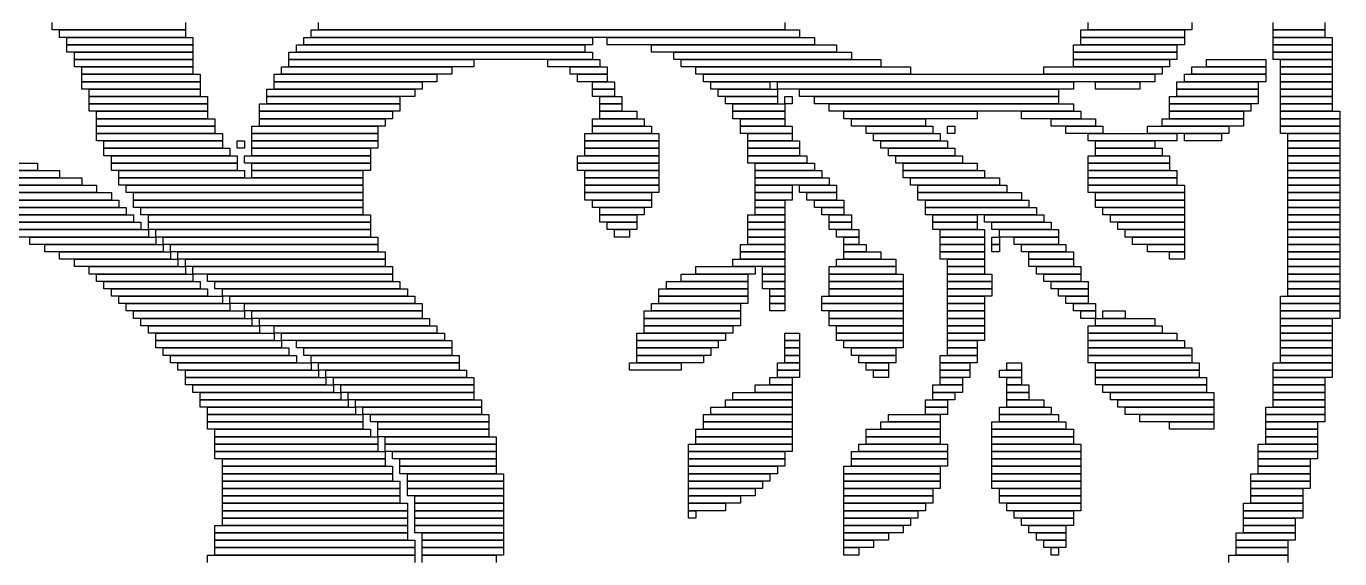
# Model space of a CAD drawing. Extents: x 367 to 656, y 364 to 660.
# Drawn here: x 478.5 to 656, y 465.5 to 537.5 of the extents above; entities that cross this region are included whole.
import ezdxf

# ---------------------------------------------------------------- set-up
doc = ezdxf.new("R2010")
doc.units = 0

msp = doc.modelspace()

# ---------------------------------------------------------------- linework, layer by layer
for p, q in [((482, 537), (482, 538)), ((500, 538), (500, 537)), ((518, 537), (518, 538)), ((581, 538), (581, 537)), ((622, 537), (622, 538)), ((636, 538), (636, 537)), ((647, 537), (647, 538)), ((654, 538), (654, 537)), ((500, 537), (482, 537)), ((483, 537), (500, 537)), ((483, 536), (483, 537)), ((500, 537), (500, 536)), ((517, 537), (583, 537)), ((517, 536), (517, 537)), ((581, 537), (518, 537)), ((583, 537), (583, 536)), ((621, 537), (635, 537)), ((621, 536), (621, 537)), ((636, 537), (622, 537)), ((635, 537), (635, 536)), ((654, 537), (647, 537)), ((647, 537), (654, 537)), ((647, 536), (647, 537)), ((654, 537), (654, 536)), ((500, 536), (483, 536)), ((484, 536), (501, 536)), ((484, 535), (484, 536)), ((501, 535), (484, 535)), ((484, 535), (501, 535)), ((484, 534), (484, 535)), ((501, 536), (501, 535)), ((501, 535), (501, 534)), ((515, 535), (554, 535)), ((515, 534), (515, 535)), ((516, 536), (555, 536)), ((516, 535), (516, 536)), ((555, 535), (516, 535)), ((583, 536), (517, 536)), ((554, 535), (554, 534)), ((555, 536), (555, 535)), ((557, 536), (585, 536)), ((557, 535), (557, 536)), ((585, 535), (557, 535)), ((563, 535), (588, 535)), ((563, 534), (563, 535)), ((585, 536), (585, 535)), ((588, 535), (588, 534)), ((620, 535), (634, 535)), ((620, 534), (620, 535)), ((635, 536), (621, 536)), ((621, 536), (635, 536)), ((621, 535), (621, 536)), ((635, 535), (621, 535)), ((634, 535), (634, 534)), ((635, 536), (635, 535)), ((654, 536), (647, 536)), ((647, 536), (655, 536)), ((647, 535), (647, 536)), ((655, 535), (647, 535)), ((647, 535), (655, 535)), ((647, 534), (647, 535)), ((655, 536), (655, 535)), ((655, 535), (655, 534)), ((501, 534), (484, 534)), ((485, 534), (501, 534)), ((485, 533), (485, 534)), ((501, 533), (485, 533)), ((485, 533), (501, 533)), ((485, 532), (485, 533)), ((501, 534), (501, 533)), ((501, 533), (501, 532)), ((514, 534), (555, 534)), ((514, 533), (514, 534)), ((555, 533), (514, 533)), ((514, 533), (539, 533)), ((514, 532), (514, 533)), ((554, 534), (515, 534)), ((539, 533), (539, 532)), ((549, 533), (556, 533)), ((549, 532), (549, 533)), ((555, 534), (555, 533)), ((556, 533), (556, 532)), ((588, 534), (563, 534)), ((566, 534), (590, 534)), ((566, 533), (566, 534)), ((590, 533), (566, 533)), ((567, 533), (594, 533)), ((567, 532), (567, 533)), ((590, 534), (590, 533)), ((594, 533), (594, 532)), ((634, 534), (620, 534)), ((620, 534), (634, 534)), ((620, 533), (620, 534)), ((634, 533), (620, 533)), ((620, 533), (633, 533)), ((620, 532), (620, 533)), ((633, 533), (633, 532)), ((634, 534), (634, 533)), ((638, 533), (646, 533)), ((638, 532), (638, 533)), ((646, 533), (646, 532)), ((655, 534), (647, 534)), ((647, 534), (655, 534)), ((647, 533), (647, 534)), ((655, 533), (647, 533)), ((648, 533), (655, 533)), ((648, 532), (648, 533)), ((655, 534), (655, 533)), ((655, 533), (655, 532)), ((501, 532), (485, 532)), ((486, 532), (501, 532)), ((486, 531), (486, 532)), ((501, 531), (486, 531)), ((486, 531), (502, 531)), ((486, 530), (486, 531)), ((501, 532), (501, 531)), ((502, 531), (502, 530)), ((512, 531), (534, 531)), ((512, 530), (512, 531)), ((513, 532), (536, 532)), ((513, 531), (513, 532)), ((536, 531), (513, 531)), ((539, 532), (514, 532)), ((534, 531), (534, 530)), ((536, 532), (536, 531)), ((556, 532), (549, 532)), ((552, 532), (557, 532)), ((552, 531), (552, 532)), ((557, 531), (552, 531)), ((553, 531), (557, 531)), ((553, 530), (553, 531)), ((557, 532), (557, 531)), ((557, 531), (557, 530)), ((594, 532), (567, 532)), ((569, 532), (598, 532)), ((569, 531), (569, 532)), ((598, 531), (569, 531)), ((570, 531), (631, 531)), ((570, 530), (570, 531)), ((598, 532), (598, 531)), ((616, 532), (632, 532)), ((616, 531), (616, 532)), ((632, 531), (616, 531)), ((633, 532), (620, 532)), ((631, 531), (631, 530)), ((632, 532), (632, 531)), ((635, 531), (646, 531)), ((635, 530), (635, 531)), ((636, 532), (646, 532)), ((636, 531), (636, 532)), ((646, 531), (636, 531)), ((646, 532), (638, 532)), ((646, 532), (646, 531)), ((646, 531), (646, 530)), ((655, 532), (648, 532)), ((648, 532), (655, 532)), ((648, 531), (648, 532)), ((655, 531), (648, 531)), ((648, 531), (655, 531)), ((648, 530), (648, 531)), ((655, 532), (655, 531)), ((655, 531), (655, 530)), ((502, 530), (486, 530)), ((486, 530), (502, 530)), ((486, 529), (486, 530)), ((502, 529), (486, 529)), ((487, 529), (502, 529)), ((487, 528), (487, 529)), ((502, 530), (502, 529)), ((502, 529), (502, 528)), ((511, 529), (531, 529)), ((511, 528), (511, 529)), ((534, 530), (512, 530)), ((512, 530), (532, 530)), ((512, 529), (512, 530)), ((532, 529), (512, 529)), ((531, 529), (531, 528)), ((532, 530), (532, 529)), ((557, 530), (553, 530)), ((555, 530), (558, 530)), ((555, 529), (555, 530)), ((558, 529), (555, 529)), ((555, 529), (558, 529)), ((555, 528), (555, 529)), ((558, 530), (558, 529)), ((558, 529), (558, 528)), ((631, 530), (570, 530)), ((571, 530), (579, 530)), ((571, 529), (571, 530)), ((579, 529), (571, 529)), ((572, 529), (580, 529)), ((572, 528), (572, 529)), ((579, 530), (579, 529)), ((580, 530), (620, 530)), ((580, 529), (580, 530)), ((620, 529), (580, 529)), ((580, 529), (580, 528)), ((583, 529), (618, 529)), ((583, 528), (583, 529)), ((618, 529), (618, 528)), ((620, 530), (620, 529)), ((623, 530), (629, 530)), ((623, 529), (623, 530)), ((629, 529), (623, 529)), ((629, 530), (629, 529)), ((634, 530), (645, 530)), ((634, 529), (634, 530)), ((645, 529), (634, 529)), ((634, 529), (645, 529)), ((634, 528), (634, 529)), ((646, 530), (635, 530)), ((645, 530), (645, 529)), ((645, 529), (645, 528)), ((655, 530), (648, 530)), ((648, 530), (655, 530)), ((648, 529), (648, 530)), ((655, 529), (648, 529)), ((648, 529), (655, 529)), ((648, 528), (648, 529)), ((655, 530), (655, 529)), ((655, 529), (655, 528)), ((502, 528), (487, 528)), ((487, 528), (503, 528)), ((487, 527), (487, 528)), ((503, 528), (503, 527)), ((531, 528), (511, 528)), ((511, 528), (529, 528)), ((511, 527), (511, 528)), ((529, 528), (529, 527)), ((558, 528), (555, 528)), ((556, 528), (559, 528)), ((556, 527), (556, 528)), ((559, 528), (559, 527)), ((580, 528), (572, 528)), ((573, 528), (580, 528)), ((573, 527), (573, 528)), ((580, 528), (580, 527)), ((581, 528), (582, 528)), ((581, 527), (581, 528)), ((582, 528), (582, 527)), ((618, 528), (583, 528)), ((585, 528), (618, 528)), ((585, 527), (585, 528)), ((618, 528), (618, 527)), ((633, 528), (645, 528)), ((633, 527), (633, 528)), ((645, 528), (634, 528)), ((645, 528), (645, 527)), ((655, 528), (648, 528)), ((648, 528), (655, 528)), ((648, 527), (648, 528)), ((655, 528), (655, 527)), ((503, 527), (487, 527)), ((487, 527), (503, 527)), ((487, 526), (487, 527)), ((503, 526), (487, 526)), ((488, 526), (503, 526)), ((488, 525), (488, 526)), ((503, 527), (503, 526)), ((503, 526), (503, 525)), ((510, 527), (529, 527)), ((510, 526), (510, 527)), ((529, 526), (510, 526)), ((510, 526), (528, 526)), ((510, 525), (510, 526)), ((529, 527), (511, 527)), ((528, 526), (528, 525)), ((529, 527), (529, 526)), ((559, 527), (556, 527)), ((556, 527), (559, 527)), ((556, 526), (556, 527)), ((559, 526), (556, 526)), ((556, 526), (561, 526)), ((556, 525), (556, 526)), ((559, 527), (559, 526)), ((561, 526), (561, 525)), ((580, 527), (573, 527)), ((574, 527), (581, 527)), ((574, 526), (574, 527)), ((581, 526), (574, 526)), ((574, 526), (581, 526)), ((574, 525), (574, 526)), ((582, 527), (581, 527)), ((581, 527), (581, 526)), ((581, 526), (581, 525)), ((618, 527), (585, 527)), ((587, 527), (620, 527)), ((587, 526), (587, 527)), ((620, 526), (587, 526)), ((589, 526), (607, 526)), ((589, 525), (589, 526)), ((607, 526), (607, 525)), ((613, 526), (621, 526)), ((613, 525), (613, 526)), ((620, 527), (620, 526)), ((621, 526), (621, 525)), ((645, 527), (633, 527)), ((633, 527), (644, 527)), ((633, 526), (633, 527)), ((644, 526), (633, 526)), ((633, 526), (643, 526)), ((633, 525), (633, 526)), ((643, 526), (643, 525)), ((644, 527), (644, 526)), ((655, 527), (648, 527)), ((648, 527), (655, 527)), ((648, 526), (648, 527)), ((655, 526), (648, 526)), ((648, 526), (656, 526)), ((648, 525), (648, 526)), ((655, 527), (655, 526)), ((656, 526), (656, 525)), ((503, 525), (488, 525)), ((488, 525), (504, 525)), ((488, 524), (488, 525)), ((504, 524), (488, 524)), ((488, 524), (504, 524)), ((488, 523), (488, 524)), ((504, 525), (504, 524)), ((504, 524), (504, 523)), ((509, 524), (526, 524)), ((509, 523), (509, 524)), ((528, 525), (510, 525)), ((510, 525), (527, 525)), ((510, 524), (510, 525)), ((527, 524), (510, 524)), ((526, 524), (526, 523)), ((527, 525), (527, 524)), ((555, 525), (562, 525)), ((555, 524), (555, 525)), ((562, 524), (555, 524)), ((555, 524), (563, 524)), ((555, 523), (555, 524)), ((561, 525), (556, 525)), ((562, 525), (562, 524)), ((563, 524), (563, 523)), ((581, 525), (574, 525)), ((575, 525), (581, 525)), ((575, 524), (575, 525)), ((581, 524), (575, 524)), ((575, 524), (582, 524)), ((575, 523), (575, 524)), ((581, 525), (581, 524)), ((582, 524), (582, 523)), ((607, 525), (589, 525)), ((590, 525), (600, 525)), ((590, 524), (590, 525)), ((600, 524), (590, 524)), ((592, 524), (601, 524)), ((592, 523), (592, 524)), ((600, 525), (600, 524)), ((601, 524), (601, 523)), ((603, 524), (604, 524)), ((603, 523), (603, 524)), ((604, 524), (604, 523)), ((621, 525), (613, 525)), ((617, 525), (623, 525)), ((617, 524), (617, 525)), ((623, 524), (617, 524)), ((619, 524), (624, 524)), ((619, 523), (619, 524)), ((623, 525), (623, 524)), ((624, 524), (624, 523)), ((630, 524), (641, 524)), ((630, 523), (630, 524)), ((632, 525), (643, 525)), ((632, 524), (632, 525)), ((643, 524), (632, 524)), ((643, 525), (633, 525)), ((641, 524), (641, 523)), ((643, 525), (643, 524)), ((656, 525), (648, 525)), ((648, 525), (656, 525)), ((648, 524), (648, 525)), ((656, 524), (648, 524)), ((648, 524), (656, 524)), ((648, 523), (648, 524)), ((656, 525), (656, 524)), ((656, 524), (656, 523)), ((504, 523), (488, 523)), ((488, 523), (505, 523)), ((488, 522), (488, 523)), ((505, 522), (488, 522)), ((489, 522), (505, 522)), ((489, 521), (489, 522)), ((505, 523), (505, 522)), ((505, 522), (505, 521)), ((507, 522), (508, 522)), ((507, 521), (507, 522)), ((508, 522), (508, 521)), ((526, 523), (509, 523)), ((509, 523), (526, 523)), ((509, 522), (509, 523)), ((526, 522), (509, 522)), ((509, 522), (526, 522)), ((509, 521), (509, 522)), ((526, 523), (526, 522)), ((526, 522), (526, 521)), ((554, 523), (564, 523)), ((554, 522), (554, 523)), ((564, 522), (554, 522)), ((554, 522), (564, 522)), ((554, 521), (554, 522)), ((563, 523), (555, 523)), ((564, 523), (564, 522)), ((564, 522), (564, 521)), ((582, 523), (575, 523)), ((576, 523), (582, 523)), ((576, 522), (576, 523)), ((582, 522), (576, 522)), ((576, 522), (583, 522)), ((576, 521), (576, 522)), ((582, 523), (582, 522)), ((583, 522), (583, 521)), ((601, 523), (592, 523)), ((593, 523), (602, 523)), ((593, 522), (593, 523)), ((602, 522), (593, 522)), ((594, 522), (603, 522)), ((594, 521), (594, 522)), ((602, 523), (602, 522)), ((604, 523), (603, 523)), ((603, 522), (603, 521)), ((624, 523), (619, 523)), ((622, 523), (634, 523)), ((622, 522), (622, 523)), ((634, 522), (622, 522)), ((623, 522), (631, 522)), ((623, 521), (623, 522)), ((641, 523), (630, 523)), ((631, 522), (631, 521)), ((634, 523), (634, 522)), ((635, 523), (640, 523)), ((635, 522), (635, 523)), ((640, 522), (635, 522)), ((640, 523), (640, 522)), ((656, 523), (648, 523)), ((649, 523), (656, 523)), ((649, 522), (649, 523)), ((656, 522), (649, 522)), ((649, 522), (656, 522)), ((649, 521), (649, 522)), ((656, 523), (656, 522)), ((656, 522), (656, 521)), ((505, 521), (489, 521)), ((489, 521), (506, 521)), ((489, 520), (489, 521)), ((506, 521), (506, 520)), ((508, 521), (507, 521)), ((526, 521), (509, 521)), ((509, 521), (525, 521)), ((509, 520), (509, 521)), ((525, 521), (525, 520)), ((564, 521), (554, 521)), ((554, 521), (564, 521)), ((554, 520), (554, 521)), ((564, 521), (564, 520)), ((583, 521), (576, 521)), ((576, 521), (583, 521)), ((576, 520), (576, 521)), ((583, 521), (583, 520)), ((603, 521), (594, 521)), ((595, 521), (604, 521)), ((595, 520), (595, 521)), ((604, 521), (604, 520)), ((631, 521), (623, 521)), ((623, 521), (632, 521)), ((623, 520), (623, 521)), ((632, 521), (632, 520)), ((656, 521), (649, 521)), ((649, 521), (656, 521)), ((649, 520), (649, 521)), ((656, 521), (656, 520)), ((433, 519), (480, 519)), ((480, 519), (480, 518)), ((506, 520), (489, 520)), ((490, 520), (507, 520)), ((490, 519), (490, 520)), ((507, 519), (490, 519)), ((490, 519), (507, 519)), ((490, 518), (490, 519)), ((507, 520), (507, 519)), ((507, 519), (507, 518)), ((508, 520), (525, 520)), ((508, 519), (508, 520)), ((525, 519), (508, 519)), ((525, 520), (509, 520)), ((509, 519), (525, 519)), ((509, 518), (509, 519)), ((525, 520), (525, 519)), ((525, 519), (525, 518)), ((553, 520), (564, 520)), ((553, 519), (553, 520)), ((564, 519), (553, 519)), ((553, 519), (564, 519)), ((553, 518), (553, 519)), ((564, 520), (554, 520)), ((564, 520), (564, 519)), ((564, 519), (564, 518)), ((583, 520), (576, 520)), ((576, 520), (584, 520)), ((576, 519), (576, 520)), ((584, 519), (576, 519)), ((577, 519), (585, 519)), ((577, 518), (577, 519)), ((584, 520), (584, 519)), ((585, 519), (585, 518)), ((604, 520), (595, 520)), ((596, 520), (605, 520)), ((596, 519), (596, 520)), ((605, 519), (596, 519)), ((597, 519), (607, 519)), ((597, 518), (597, 519)), ((605, 520), (605, 519)), ((607, 519), (607, 518)), ((622, 520), (633, 520)), ((622, 519), (622, 520)), ((633, 519), (622, 519)), ((622, 519), (633, 519)), ((622, 518), (622, 519)), ((632, 520), (623, 520)), ((633, 520), (633, 519)), ((633, 519), (633, 518)), ((656, 520), (649, 520)), ((649, 520), (656, 520)), ((649, 519), (649, 520)), ((656, 519), (649, 519)), ((649, 519), (656, 519)), ((649, 518), (649, 519)), ((656, 520), (656, 519)), ((656, 519), (656, 518)), ((480, 518), (433, 518)), ((435, 518), (483, 518)), ((483, 517), (435, 517)), ((438, 517), (486, 517)), ((483, 518), (483, 517)), ((486, 517), (486, 516)), ((507, 518), (490, 518)), ((491, 518), (508, 518)), ((491, 517), (491, 518)), ((508, 517), (491, 517)), ((491, 517), (524, 517)), ((491, 516), (491, 517)), ((508, 518), (508, 517)), ((525, 518), (509, 518)), ((509, 518), (524, 518)), ((509, 517), (509, 518)), ((524, 517), (509, 517)), ((524, 518), (524, 517)), ((524, 517), (524, 516)), ((564, 518), (553, 518)), ((554, 518), (564, 518)), ((554, 517), (554, 518)), ((564, 517), (554, 517)), ((554, 517), (564, 517)), ((554, 516), (554, 517)), ((564, 518), (564, 517)), ((564, 517), (564, 516)), ((585, 518), (577, 518)), ((577, 518), (586, 518)), ((577, 517), (577, 518)), ((586, 517), (577, 517)), ((577, 517), (587, 517)), ((577, 516), (577, 517)), ((586, 518), (586, 517)), ((587, 517), (587, 516)), ((607, 518), (597, 518)), ((597, 518), (608, 518)), ((597, 517), (597, 518)), ((608, 517), (597, 517)), ((598, 517), (610, 517)), ((598, 516), (598, 517)), ((608, 518), (608, 517)), ((610, 517), (610, 516)), ((633, 518), (622, 518)), ((622, 518), (634, 518)), ((622, 517), (622, 518)), ((634, 517), (622, 517)), ((622, 517), (634, 517)), ((622, 516), (622, 517)), ((634, 518), (634, 517)), ((634, 517), (634, 516)), ((656, 518), (649, 518)), ((649, 518), (656, 518)), ((649, 517), (649, 518)), ((656, 517), (649, 517)), ((649, 517), (656, 517)), ((649, 516), (649, 517)), ((656, 518), (656, 517)), ((656, 517), (656, 516)), ((486, 516), (438, 516)), ((440, 516), (488, 516)), ((488, 515), (440, 515)), ((443, 515), (490, 515)), ((488, 516), (488, 515)), ((490, 515), (490, 514)), ((524, 516), (491, 516)), ((492, 516), (524, 516)), ((492, 515), (492, 516)), ((524, 515), (492, 515)), ((493, 515), (524, 515)), ((493, 514), (493, 515)), ((524, 516), (524, 515)), ((524, 515), (524, 514)), ((564, 516), (554, 516)), ((554, 516), (564, 516)), ((554, 515), (554, 516)), ((564, 515), (554, 515)), ((554, 515), (563, 515)), ((554, 514), (554, 515)), ((563, 515), (563, 514)), ((564, 516), (564, 515)), ((587, 516), (577, 516)), ((577, 516), (582, 516)), ((577, 515), (577, 516)), ((582, 515), (577, 515)), ((577, 515), (582, 515)), ((577, 514), (577, 515)), ((582, 516), (582, 515)), ((582, 515), (582, 514)), ((583, 516), (588, 516)), ((583, 515), (583, 516)), ((588, 515), (583, 515)), ((584, 515), (588, 515)), ((584, 514), (584, 515)), ((588, 516), (588, 515)), ((588, 515), (588, 514)), ((610, 516), (598, 516)), ((599, 516), (611, 516)), ((599, 515), (599, 516)), ((611, 515), (599, 515)), ((599, 515), (613, 515)), ((599, 514), (599, 515)), ((611, 516), (611, 515)), ((613, 515), (613, 514)), ((634, 516), (622, 516)), ((622, 516), (635, 516)), ((622, 515), (622, 516)), ((635, 515), (622, 515)), ((623, 515), (635, 515)), ((623, 514), (623, 515)), ((635, 516), (635, 515)), ((635, 515), (635, 514)), ((656, 516), (649, 516)), ((649, 516), (656, 516)), ((649, 515), (649, 516)), ((656, 515), (649, 515)), ((649, 515), (656, 515)), ((649, 514), (649, 515)), ((656, 516), (656, 515)), ((656, 515), (656, 514)), ((439, 513), (492, 513)), ((441, 514), (491, 514)), ((491, 513), (441, 513)), ((490, 514), (443, 514)), ((491, 514), (491, 513)), ((492, 513), (492, 512)), ((524, 514), (493, 514)), ((493, 514), (524, 514)), ((493, 513), (493, 514)), ((524, 513), (493, 513)), ((494, 513), (524, 513)), ((494, 512), (494, 513)), ((524, 514), (524, 513)), ((524, 513), (524, 512)), ((563, 514), (554, 514)), ((555, 514), (563, 514)), ((555, 513), (555, 514)), ((563, 513), (555, 513)), ((556, 513), (562, 513)), ((556, 512), (556, 513)), ((562, 513), (562, 512)), ((563, 514), (563, 513)), ((582, 514), (577, 514)), ((577, 514), (581, 514)), ((577, 513), (577, 514)), ((581, 513), (577, 513)), ((577, 513), (581, 513)), ((577, 512), (577, 513)), ((581, 514), (581, 513)), ((581, 513), (581, 512)), ((588, 514), (584, 514)), ((585, 514), (589, 514)), ((585, 513), (585, 514)), ((589, 513), (585, 513)), ((586, 513), (589, 513)), ((586, 512), (586, 513)), ((589, 514), (589, 513)), ((589, 513), (589, 512)), ((613, 514), (599, 514)), ((600, 514), (614, 514)), ((600, 513), (600, 514)), ((614, 513), (600, 513)), ((600, 513), (615, 513)), ((600, 512), (600, 513)), ((614, 514), (614, 513)), ((615, 513), (615, 512)), ((635, 514), (623, 514)), ((623, 514), (635, 514)), ((623, 513), (623, 514)), ((635, 513), (623, 513)), ((624, 513), (635, 513)), ((624, 512), (624, 513)), ((635, 514), (635, 513)), ((635, 513), (635, 512)), ((656, 514), (649, 514)), ((649, 514), (656, 514)), ((649, 513), (649, 514)), ((656, 513), (649, 513)), ((649, 513), (656, 513)), ((649, 512), (649, 513)), ((656, 514), (656, 513)), ((656, 513), (656, 512)), ((437, 512), (493, 512)), ((492, 512), (439, 512)), ((493, 512), (493, 511)), ((524, 512), (494, 512)), ((495, 512), (525, 512)), ((495, 511), (495, 512)), ((525, 512), (525, 511)), ((562, 512), (556, 512)), ((556, 512), (561, 512)), ((556, 511), (556, 512)), ((561, 512), (561, 511)), ((576, 512), (581, 512)), ((576, 511), (576, 512)), ((581, 512), (577, 512)), ((581, 512), (581, 511)), ((589, 512), (586, 512)), ((587, 512), (590, 512)), ((587, 511), (587, 512)), ((590, 512), (590, 511)), ((615, 512), (600, 512)), ((601, 512), (607, 512)), ((601, 511), (601, 512)), ((607, 512), (607, 511)), ((608, 512), (616, 512)), ((608, 511), (608, 512)), ((616, 512), (616, 511)), ((635, 512), (624, 512)), ((625, 512), (635, 512)), ((625, 511), (625, 512)), ((635, 512), (635, 511)), ((656, 512), (649, 512)), ((649, 512), (656, 512)), ((649, 511), (649, 512)), ((656, 512), (656, 511)), ((493, 511), (437, 511)), ((459, 510), (495, 510)), ((460, 511), (494, 511)), ((494, 510), (460, 510)), ((494, 511), (494, 510)), ((525, 511), (495, 511)), ((495, 511), (525, 511)), ((495, 510), (495, 511)), ((525, 510), (495, 510)), ((495, 510), (495, 509)), ((496, 510), (525, 510)), ((496, 509), (496, 510)), ((525, 511), (525, 510)), ((525, 510), (525, 509)), ((561, 511), (556, 511)), ((557, 511), (561, 511)), ((557, 510), (557, 511)), ((561, 510), (557, 510)), ((558, 510), (560, 510)), ((558, 509), (558, 510)), ((560, 510), (560, 509)), ((561, 511), (561, 510)), ((581, 511), (576, 511)), ((576, 511), (581, 511)), ((576, 510), (576, 511)), ((581, 510), (576, 510)), ((576, 510), (581, 510)), ((576, 509), (576, 510)), ((581, 511), (581, 510)), ((581, 510), (581, 509)), ((590, 511), (587, 511)), ((587, 511), (590, 511)), ((587, 510), (587, 511)), ((590, 510), (587, 510)), ((588, 510), (591, 510)), ((588, 509), (588, 510)), ((590, 511), (590, 510)), ((591, 510), (591, 509)), ((607, 511), (601, 511)), ((601, 511), (607, 511)), ((601, 510), (601, 511)), ((607, 510), (601, 510)), ((602, 510), (608, 510)), ((602, 509), (602, 510)), ((607, 511), (607, 510)), ((616, 511), (608, 511)), ((608, 510), (608, 509)), ((609, 511), (617, 511)), ((609, 510), (609, 511)), ((617, 510), (609, 510)), ((610, 510), (618, 510)), ((610, 509), (610, 510)), ((617, 511), (617, 510)), ((618, 510), (618, 509)), ((635, 511), (625, 511)), ((626, 511), (635, 511)), ((626, 510), (626, 511)), ((635, 510), (626, 510)), ((627, 510), (635, 510)), ((627, 509), (627, 510)), ((635, 511), (635, 510)), ((635, 510), (635, 509)), ((656, 511), (649, 511)), ((649, 511), (656, 511)), ((649, 510), (649, 511)), ((656, 510), (649, 510)), ((649, 510), (656, 510)), ((649, 509), (649, 510)), ((656, 511), (656, 510)), ((656, 510), (656, 509)), ((495, 509), (459, 509)), ((479, 509), (496, 509)), ((479, 508), (479, 509)), ((496, 508), (479, 508)), ((481, 508), (497, 508)), ((481, 507), (481, 508)), ((525, 509), (496, 509)), ((496, 509), (496, 508)), ((497, 509), (526, 509)), ((497, 508), (497, 509)), ((526, 508), (497, 508)), ((497, 508), (497, 507)), ((498, 508), (526, 508)), ((498, 507), (498, 508)), ((526, 509), (526, 508)), ((526, 508), (526, 507)), ((560, 509), (558, 509)), ((575, 508), (581, 508)), ((575, 507), (575, 508)), ((581, 509), (576, 509)), ((576, 509), (581, 509)), ((576, 508), (576, 509)), ((581, 508), (576, 508)), ((581, 509), (581, 508)), ((581, 508), (581, 507)), ((591, 509), (588, 509)), ((589, 509), (591, 509)), ((589, 508), (589, 509)), ((591, 508), (589, 508)), ((589, 508), (592, 508)), ((589, 507), (589, 508)), ((591, 509), (591, 508)), ((592, 508), (592, 507)), ((608, 509), (602, 509)), ((602, 509), (608, 509)), ((602, 508), (602, 509)), ((608, 508), (602, 508)), ((602, 508), (608, 508)), ((602, 507), (602, 508)), ((608, 509), (608, 508)), ((608, 508), (608, 507)), ((609, 509), (610, 509)), ((609, 508), (609, 509)), ((610, 508), (609, 508)), ((609, 508), (610, 508)), ((609, 507), (609, 508)), ((618, 509), (610, 509)), ((610, 509), (610, 508)), ((610, 508), (610, 507)), ((612, 509), (618, 509)), ((612, 508), (612, 509)), ((618, 508), (612, 508)), ((613, 508), (619, 508)), ((613, 507), (613, 508)), ((618, 509), (618, 508)), ((619, 508), (619, 507)), ((635, 509), (627, 509)), ((628, 509), (635, 509)), ((628, 508), (628, 509)), ((635, 508), (628, 508)), ((630, 508), (635, 508)), ((630, 507), (630, 508)), ((635, 509), (635, 508)), ((635, 508), (635, 507)), ((656, 509), (649, 509)), ((649, 509), (656, 509)), ((649, 508), (649, 509)), ((656, 508), (649, 508)), ((649, 508), (656, 508)), ((649, 507), (649, 508)), ((656, 509), (656, 508)), ((656, 508), (656, 507)), ((497, 507), (481, 507)), ((483, 507), (498, 507)), ((483, 506), (483, 507)), ((498, 506), (483, 506)), ((485, 506), (499, 506)), ((485, 505), (485, 506)), ((526, 507), (498, 507)), ((498, 507), (498, 506)), ((499, 507), (527, 507)), ((499, 506), (499, 507)), ((527, 506), (499, 506)), ((499, 506), (499, 505)), ((500, 506), (527, 506)), ((500, 505), (500, 506)), ((527, 507), (527, 506)), ((527, 506), (527, 505)), ((574, 506), (581, 506)), ((574, 505), (574, 506)), ((581, 507), (575, 507)), ((575, 507), (581, 507)), ((575, 506), (575, 507)), ((581, 506), (575, 506)), ((581, 507), (581, 506)), ((581, 506), (581, 505)), ((588, 506), (596, 506)), ((588, 505), (588, 506)), ((592, 507), (589, 507)), ((589, 507), (594, 507)), ((589, 506), (589, 507)), ((594, 506), (589, 506)), ((594, 507), (594, 506)), ((596, 506), (596, 505)), ((608, 507), (602, 507)), ((602, 507), (608, 507)), ((602, 506), (602, 507)), ((608, 506), (602, 506)), ((603, 506), (608, 506)), ((603, 505), (603, 506)), ((608, 507), (608, 506)), ((608, 506), (608, 505)), ((610, 507), (609, 507)), ((619, 507), (613, 507)), ((614, 507), (620, 507)), ((614, 506), (614, 507)), ((620, 506), (614, 506)), ((614, 506), (620, 506)), ((614, 505), (614, 506)), ((620, 507), (620, 506)), ((620, 506), (620, 505)), ((635, 507), (630, 507)), ((633, 507), (635, 507)), ((633, 506), (633, 507)), ((635, 506), (633, 506)), ((635, 507), (635, 506)), ((656, 507), (649, 507)), ((649, 507), (656, 507)), ((649, 506), (649, 507)), ((656, 506), (649, 506)), ((649, 506), (656, 506)), ((649, 505), (649, 506)), ((656, 507), (656, 506)), ((656, 506), (656, 505)), ((499, 505), (485, 505)), ((487, 505), (500, 505)), ((487, 504), (487, 505)), ((527, 505), (500, 505)), ((500, 505), (500, 504)), ((501, 505), (528, 505)), ((501, 504), (501, 505)), ((528, 505), (528, 504)), ((569, 505), (577, 505)), ((569, 504), (569, 505)), ((581, 505), (574, 505)), ((577, 505), (577, 504)), ((578, 505), (581, 505)), ((578, 504), (578, 505)), ((581, 505), (581, 504)), ((587, 505), (596, 505)), ((587, 504), (587, 505)), ((596, 505), (588, 505)), ((596, 505), (596, 504)), ((608, 505), (603, 505)), ((603, 505), (608, 505)), ((603, 504), (603, 505)), ((608, 505), (608, 504)), ((620, 505), (614, 505)), ((615, 505), (621, 505)), ((615, 504), (615, 505)), ((621, 505), (621, 504)), ((656, 505), (649, 505)), ((649, 505), (656, 505)), ((649, 504), (649, 505)), ((656, 505), (656, 504)), ((500, 504), (487, 504)), ((488, 504), (501, 504)), ((488, 503), (488, 504)), ((501, 503), (488, 503)), ((489, 503), (502, 503)), ((489, 502), (489, 503)), ((528, 504), (501, 504)), ((501, 504), (501, 503)), ((502, 503), (502, 502)), ((503, 504), (528, 504)), ((503, 503), (503, 504)), ((528, 503), (503, 503)), ((504, 503), (529, 503)), ((504, 502), (504, 503)), ((528, 504), (528, 503)), ((529, 503), (529, 502)), ((565, 503), (576, 503)), ((565, 502), (565, 503)), ((567, 504), (576, 504)), ((567, 503), (567, 504)), ((576, 503), (567, 503)), ((577, 504), (569, 504)), ((576, 504), (576, 503)), ((576, 503), (576, 502)), ((581, 504), (578, 504)), ((578, 504), (581, 504)), ((578, 503), (578, 504)), ((581, 503), (578, 503)), ((578, 503), (581, 503)), ((578, 502), (578, 503)), ((581, 504), (581, 503)), ((581, 503), (581, 502)), ((596, 504), (587, 504)), ((587, 504), (597, 504)), ((587, 503), (587, 504)), ((597, 503), (587, 503)), ((587, 503), (597, 503)), ((587, 502), (587, 503)), ((597, 504), (597, 503)), ((597, 503), (597, 502)), ((608, 504), (603, 504)), ((603, 504), (609, 504)), ((603, 503), (603, 504)), ((609, 503), (603, 503)), ((603, 503), (609, 503)), ((603, 502), (603, 503)), ((609, 504), (609, 503)), ((609, 503), (609, 502)), ((621, 504), (615, 504)), ((616, 504), (621, 504)), ((616, 503), (616, 504)), ((621, 503), (616, 503)), ((617, 503), (622, 503)), ((617, 502), (617, 503)), ((621, 504), (621, 503)), ((622, 503), (622, 502)), ((656, 504), (649, 504)), ((649, 504), (656, 504)), ((649, 503), (649, 504)), ((656, 503), (649, 503)), ((649, 503), (656, 503)), ((649, 502), (649, 503)), ((656, 504), (656, 503)), ((656, 503), (656, 502)), ((502, 502), (489, 502)), ((490, 502), (503, 502)), ((490, 501), (490, 502)), ((503, 501), (490, 501)), ((491, 501), (505, 501)), ((491, 500), (491, 501)), ((503, 502), (503, 501)), ((529, 502), (504, 502)), ((505, 502), (530, 502)), ((505, 501), (505, 502)), ((530, 501), (505, 501)), ((505, 501), (505, 500)), ((506, 501), (531, 501)), ((506, 500), (506, 501)), ((530, 502), (530, 501)), ((531, 501), (531, 500)), ((564, 502), (576, 502)), ((564, 501), (564, 502)), ((576, 501), (564, 501)), ((564, 501), (576, 501)), ((564, 500), (564, 501)), ((576, 502), (565, 502)), ((576, 502), (576, 501)), ((576, 501), (576, 500)), ((581, 502), (578, 502)), ((579, 502), (581, 502)), ((579, 501), (579, 502)), ((581, 501), (579, 501)), ((579, 501), (581, 501)), ((579, 500), (579, 501)), ((581, 502), (581, 501)), ((581, 501), (581, 500)), ((586, 501), (597, 501)), ((586, 500), (586, 501)), ((597, 502), (587, 502)), ((587, 502), (597, 502)), ((587, 501), (587, 502)), ((597, 501), (587, 501)), ((597, 502), (597, 501)), ((597, 501), (597, 500)), ((609, 502), (603, 502)), ((603, 502), (609, 502)), ((603, 501), (603, 502)), ((609, 501), (603, 501)), ((603, 501), (608, 501)), ((603, 500), (603, 501)), ((608, 501), (608, 500)), ((609, 502), (609, 501)), ((622, 502), (617, 502)), ((618, 502), (622, 502)), ((618, 501), (618, 502)), ((622, 501), (618, 501)), ((619, 501), (622, 501)), ((619, 500), (619, 501)), ((622, 502), (622, 501)), ((622, 501), (622, 500)), ((648, 501), (656, 501)), ((648, 500), (648, 501)), ((656, 502), (649, 502)), ((649, 502), (656, 502)), ((649, 501), (649, 502)), ((656, 501), (649, 501)), ((656, 502), (656, 501)), ((656, 501), (656, 500)), ((505, 500), (491, 500)), ((492, 500), (506, 500)), ((492, 499), (492, 500)), ((506, 499), (492, 499)), ((493, 499), (508, 499)), ((493, 498), (493, 499)), ((531, 500), (506, 500)), ((506, 500), (506, 499)), ((508, 500), (532, 500)), ((508, 499), (508, 500)), ((532, 499), (508, 499)), ((508, 499), (508, 498)), ((509, 499), (532, 499)), ((509, 498), (509, 499)), ((532, 500), (532, 499)), ((532, 499), (532, 498)), ((562, 499), (575, 499)), ((562, 498), (562, 499)), ((563, 500), (575, 500)), ((563, 499), (563, 500)), ((575, 499), (563, 499)), ((576, 500), (564, 500)), ((575, 500), (575, 499)), ((575, 499), (575, 498)), ((581, 500), (579, 500)), ((579, 500), (581, 500)), ((579, 499), (579, 500)), ((581, 499), (579, 499)), ((581, 500), (581, 499)), ((597, 500), (586, 500)), ((586, 500), (597, 500)), ((586, 499), (586, 500)), ((597, 499), (586, 499)), ((587, 499), (597, 499)), ((587, 498), (587, 499)), ((597, 500), (597, 499)), ((597, 499), (597, 498)), ((608, 500), (603, 500)), ((603, 500), (608, 500)), ((603, 499), (603, 500)), ((608, 499), (603, 499)), ((603, 499), (608, 499)), ((603, 498), (603, 499)), ((608, 500), (608, 499)), ((608, 499), (608, 498)), ((622, 500), (619, 500)), ((620, 500), (623, 500)), ((620, 499), (620, 500)), ((623, 499), (620, 499)), ((621, 499), (623, 499)), ((621, 498), (621, 499)), ((623, 500), (623, 499)), ((623, 499), (623, 498)), ((624, 499), (627, 499)), ((624, 498), (624, 499)), ((627, 499), (627, 498)), ((656, 500), (648, 500)), ((648, 500), (656, 500)), ((648, 499), (648, 500)), ((656, 499), (648, 499)), ((648, 499), (656, 499)), ((648, 498), (648, 499)), ((656, 500), (656, 499)), ((656, 499), (656, 498)), ((508, 498), (493, 498)), ((494, 498), (509, 498)), ((494, 497), (494, 498)), ((509, 497), (494, 497)), ((495, 497), (510, 497)), ((495, 496), (495, 497)), ((532, 498), (509, 498)), ((509, 498), (509, 497)), ((510, 498), (533, 498)), ((510, 497), (510, 498)), ((533, 497), (510, 497)), ((510, 497), (510, 496)), ((512, 497), (534, 497)), ((512, 496), (512, 497)), ((533, 498), (533, 497)), ((534, 497), (534, 496)), ((575, 498), (562, 498)), ((562, 498), (575, 498)), ((562, 497), (562, 498)), ((575, 497), (562, 497)), ((562, 497), (574, 497)), ((562, 496), (562, 497)), ((574, 497), (574, 496)), ((575, 498), (575, 497)), ((597, 498), (587, 498)), ((587, 498), (597, 498)), ((587, 497), (587, 498)), ((597, 497), (587, 497)), ((588, 497), (597, 497)), ((588, 496), (588, 497)), ((597, 498), (597, 497)), ((597, 497), (597, 496)), ((608, 498), (603, 498)), ((603, 498), (608, 498)), ((603, 497), (603, 498)), ((608, 497), (603, 497)), ((603, 497), (608, 497)), ((603, 496), (603, 497)), ((608, 498), (608, 497)), ((608, 497), (608, 496)), ((623, 498), (621, 498)), ((622, 497), (632, 497)), ((622, 496), (622, 497)), ((623, 498), (631, 498)), ((623, 497), (623, 498)), ((631, 497), (623, 497)), ((627, 498), (624, 498)), ((631, 498), (631, 497)), ((632, 497), (632, 496)), ((656, 498), (648, 498)), ((648, 498), (655, 498)), ((648, 497), (648, 498)), ((655, 497), (648, 497)), ((648, 497), (655, 497)), ((648, 496), (648, 497)), ((655, 498), (655, 497)), ((655, 497), (655, 496)), ((510, 496), (495, 496)), ((496, 496), (512, 496)), ((496, 495), (496, 496)), ((534, 496), (512, 496)), ((512, 496), (512, 495)), ((513, 496), (535, 496)), ((513, 495), (513, 496)), ((535, 496), (535, 495)), ((561, 496), (573, 496)), ((561, 495), (561, 496)), ((574, 496), (562, 496)), ((573, 496), (573, 495)), ((581, 496), (583, 496)), ((581, 495), (581, 496)), ((583, 496), (583, 495)), ((597, 496), (588, 496)), ((588, 496), (597, 496)), ((588, 495), (588, 496)), ((597, 496), (597, 495)), ((608, 496), (603, 496)), ((603, 496), (608, 496)), ((603, 495), (603, 496)), ((608, 496), (608, 495)), ((632, 496), (622, 496)), ((622, 496), (634, 496)), ((622, 495), (622, 496)), ((634, 496), (634, 495)), ((655, 496), (648, 496)), ((648, 496), (655, 496)), ((648, 495), (648, 496)), ((655, 496), (655, 495)), ((512, 495), (496, 495)), ((496, 495), (513, 495)), ((496, 494), (496, 495)), ((513, 494), (496, 494)), ((497, 494), (514, 494)), ((497, 493), (497, 494)), ((535, 495), (513, 495)), ((513, 495), (513, 494)), ((514, 494), (514, 493)), ((515, 495), (536, 495)), ((515, 494), (515, 495)), ((536, 494), (515, 494)), ((516, 494), (536, 494)), ((516, 493), (516, 494)), ((536, 495), (536, 494)), ((536, 494), (536, 493)), ((573, 495), (561, 495)), ((561, 495), (572, 495)), ((561, 494), (561, 495)), ((572, 494), (561, 494)), ((561, 494), (571, 494)), ((561, 493), (561, 494)), ((571, 494), (571, 493)), ((572, 495), (572, 494)), ((583, 495), (581, 495)), ((581, 495), (583, 495)), ((581, 494), (581, 495)), ((583, 494), (581, 494)), ((581, 494), (583, 494)), ((581, 493), (581, 494)), ((583, 495), (583, 494)), ((583, 494), (583, 493)), ((597, 495), (588, 495)), ((589, 495), (597, 495)), ((589, 494), (589, 495)), ((597, 494), (589, 494)), ((590, 494), (596, 494)), ((590, 493), (590, 494)), ((596, 494), (596, 493)), ((597, 495), (597, 494)), ((608, 495), (603, 495)), ((603, 495), (607, 495)), ((603, 494), (603, 495)), ((607, 494), (603, 494)), ((603, 494), (607, 494)), ((603, 493), (603, 494)), ((607, 495), (607, 494)), ((607, 494), (607, 493)), ((634, 495), (622, 495)), ((622, 495), (635, 495)), ((622, 494), (622, 495)), ((635, 494), (622, 494)), ((622, 494), (636, 494)), ((622, 493), (622, 494)), ((635, 495), (635, 494)), ((636, 494), (636, 493)), ((655, 495), (648, 495)), ((648, 495), (655, 495)), ((648, 494), (648, 495)), ((655, 494), (648, 494)), ((648, 494), (655, 494)), ((648, 493), (648, 494)), ((655, 495), (655, 494)), ((655, 494), (655, 493)), ((514, 493), (497, 493)), ((498, 493), (515, 493)), ((498, 492), (498, 493)), ((515, 492), (498, 492)), ((499, 492), (517, 492)), ((499, 491), (499, 492)), ((515, 493), (515, 492)), ((536, 493), (516, 493)), ((517, 493), (537, 493)), ((517, 492), (517, 493)), ((537, 492), (517, 492)), ((517, 492), (517, 491)), ((518, 492), (537, 492)), ((518, 491), (518, 492)), ((537, 493), (537, 492)), ((537, 492), (537, 491)), ((560, 492), (567, 492)), ((560, 491), (560, 492)), ((571, 493), (561, 493)), ((561, 493), (570, 493)), ((561, 492), (561, 493)), ((570, 492), (561, 492)), ((567, 492), (567, 491)), ((570, 493), (570, 492)), ((580, 492), (583, 492)), ((580, 491), (580, 492)), ((583, 493), (581, 493)), ((581, 493), (583, 493)), ((581, 492), (581, 493)), ((583, 492), (581, 492)), ((583, 493), (583, 492)), ((583, 492), (583, 491)), ((596, 493), (590, 493)), ((591, 493), (596, 493)), ((591, 492), (591, 493)), ((596, 492), (591, 492)), ((592, 492), (595, 492)), ((592, 491), (592, 492)), ((595, 492), (595, 491)), ((596, 493), (596, 492)), ((602, 493), (607, 493)), ((602, 492), (602, 493)), ((607, 492), (602, 492)), ((602, 492), (606, 492)), ((602, 491), (602, 492)), ((607, 493), (603, 493)), ((606, 492), (606, 491)), ((607, 493), (607, 492)), ((611, 492), (613, 492)), ((611, 491), (611, 492)), ((613, 492), (613, 491)), ((636, 493), (622, 493)), ((622, 493), (636, 493)), ((622, 492), (622, 493)), ((636, 492), (622, 492)), ((623, 492), (637, 492)), ((623, 491), (623, 492)), ((636, 493), (636, 492)), ((637, 492), (637, 491)), ((647, 492), (655, 492)), ((647, 491), (647, 492)), ((655, 493), (648, 493)), ((648, 493), (655, 493)), ((648, 492), (648, 493)), ((655, 492), (648, 492)), ((655, 493), (655, 492)), ((655, 492), (655, 491)), ((517, 491), (499, 491)), ((500, 491), (518, 491)), ((500, 490), (500, 491)), ((518, 490), (500, 490)), ((500, 490), (519, 490)), ((500, 489), (500, 490)), ((537, 491), (518, 491)), ((518, 491), (518, 490)), ((519, 491), (538, 491)), ((519, 490), (519, 491)), ((538, 490), (519, 490)), ((519, 490), (519, 489)), ((520, 490), (539, 490)), ((520, 489), (520, 490)), ((538, 491), (538, 490)), ((539, 490), (539, 489)), ((567, 491), (560, 491)), ((579, 490), (582, 490)), ((579, 489), (579, 490)), ((583, 491), (580, 491)), ((580, 491), (583, 491)), ((580, 490), (580, 491)), ((583, 490), (580, 490)), ((582, 490), (582, 489)), ((583, 491), (583, 490)), ((595, 491), (592, 491)), ((593, 491), (595, 491)), ((593, 490), (593, 491)), ((595, 490), (593, 490)), ((595, 491), (595, 490)), ((606, 491), (602, 491)), ((602, 491), (606, 491)), ((602, 490), (602, 491)), ((606, 490), (602, 490)), ((602, 490), (605, 490)), ((602, 489), (602, 490)), ((605, 490), (605, 489)), ((606, 491), (606, 490)), ((610, 491), (613, 491)), ((610, 490), (610, 491)), ((613, 490), (610, 490)), ((613, 491), (611, 491)), ((611, 490), (613, 490)), ((611, 489), (611, 490)), ((613, 491), (613, 490)), ((613, 490), (613, 489)), ((637, 491), (623, 491)), ((623, 491), (637, 491)), ((623, 490), (623, 491)), ((637, 490), (623, 490)), ((623, 490), (638, 490)), ((623, 489), (623, 490)), ((637, 491), (637, 490)), ((638, 490), (638, 489)), ((655, 491), (647, 491)), ((647, 491), (655, 491)), ((647, 490), (647, 491)), ((655, 490), (647, 490)), ((647, 490), (654, 490)), ((647, 489), (647, 490)), ((654, 490), (654, 489)), ((655, 491), (655, 490)), ((519, 489), (500, 489)), ((501, 489), (520, 489)), ((501, 488), (501, 489)), ((539, 489), (520, 489)), ((520, 489), (520, 488)), ((521, 489), (539, 489)), ((521, 488), (521, 489)), ((539, 489), (539, 488)), ((577, 489), (582, 489)), ((577, 488), (577, 489)), ((582, 489), (579, 489)), ((582, 489), (582, 488)), ((601, 489), (605, 489)), ((601, 488), (601, 489)), ((605, 489), (602, 489)), ((605, 489), (605, 488)), ((613, 489), (611, 489)), ((611, 489), (614, 489)), ((611, 488), (611, 489)), ((614, 489), (614, 488)), ((638, 489), (623, 489)), ((624, 489), (638, 489)), ((624, 488), (624, 489)), ((638, 489), (638, 488)), ((654, 489), (647, 489)), ((647, 489), (654, 489)), ((647, 488), (647, 489)), ((654, 489), (654, 488)), ((520, 488), (501, 488)), ((502, 488), (521, 488)), ((502, 487), (502, 488)), ((521, 487), (502, 487)), ((502, 487), (522, 487)), ((502, 486), (502, 487)), ((539, 488), (521, 488)), ((521, 488), (521, 487)), ((522, 488), (539, 488)), ((522, 487), (522, 488)), ((539, 487), (522, 487)), ((522, 487), (522, 486)), ((523, 487), (540, 487)), ((523, 486), (523, 487)), ((539, 488), (539, 487)), ((540, 487), (540, 486)), ((573, 487), (582, 487)), ((573, 486), (573, 487)), ((574, 488), (582, 488)), ((574, 487), (574, 488)), ((582, 487), (574, 487)), ((582, 488), (577, 488)), ((582, 488), (582, 487)), ((582, 487), (582, 486)), ((600, 487), (603, 487)), ((600, 486), (600, 487)), ((605, 488), (601, 488)), ((601, 488), (604, 488)), ((601, 487), (601, 488)), ((604, 487), (601, 487)), ((603, 487), (603, 486)), ((604, 488), (604, 487)), ((614, 488), (611, 488)), ((611, 488), (614, 488)), ((611, 487), (611, 488)), ((614, 487), (611, 487)), ((611, 487), (616, 487)), ((611, 486), (611, 487)), ((614, 488), (614, 487)), ((616, 487), (616, 486)), ((638, 488), (624, 488)), ((625, 488), (639, 488)), ((625, 487), (625, 488)), ((639, 487), (625, 487)), ((626, 487), (639, 487)), ((626, 486), (626, 487)), ((639, 488), (639, 487)), ((639, 487), (639, 486)), ((654, 488), (647, 488)), ((647, 488), (654, 488)), ((647, 487), (647, 488)), ((654, 487), (647, 487)), ((647, 487), (654, 487)), ((647, 486), (647, 487)), ((654, 488), (654, 487)), ((654, 487), (654, 486)), ((522, 486), (502, 486)), ((503, 486), (523, 486)), ((503, 485), (503, 486)), ((523, 485), (503, 485)), ((503, 485), (524, 485)), ((503, 484), (503, 485)), ((540, 486), (523, 486)), ((523, 486), (523, 485)), ((524, 486), (540, 486)), ((524, 485), (524, 486)), ((540, 485), (524, 485)), ((524, 485), (524, 484)), ((525, 485), (541, 485)), ((525, 484), (525, 485)), ((540, 486), (540, 485)), ((541, 485), (541, 484)), ((570, 485), (582, 485)), ((570, 484), (570, 485)), ((571, 486), (582, 486)), ((571, 485), (571, 486)), ((582, 485), (571, 485)), ((582, 486), (573, 486)), ((582, 486), (582, 485)), ((582, 485), (582, 484)), ((595, 485), (602, 485)), ((595, 484), (595, 485)), ((603, 486), (600, 486)), ((600, 486), (603, 486)), ((600, 485), (600, 486)), ((603, 485), (600, 485)), ((602, 485), (602, 484)), ((603, 486), (603, 485)), ((610, 486), (617, 486)), ((610, 485), (610, 486)), ((617, 485), (610, 485)), ((610, 485), (618, 485)), ((610, 484), (610, 485)), ((616, 486), (611, 486)), ((617, 486), (617, 485)), ((618, 485), (618, 484)), ((639, 486), (626, 486)), ((627, 486), (639, 486)), ((627, 485), (627, 486)), ((639, 485), (627, 485)), ((629, 485), (639, 485)), ((629, 484), (629, 485)), ((639, 486), (639, 485)), ((639, 485), (639, 484)), ((646, 486), (654, 486)), ((646, 485), (646, 486)), ((654, 485), (646, 485)), ((646, 485), (654, 485)), ((646, 484), (646, 485)), ((654, 486), (647, 486)), ((654, 486), (654, 485)), ((654, 485), (654, 484)), ((524, 484), (503, 484)), ((503, 484), (524, 484)), ((503, 483), (503, 484)), ((524, 483), (503, 483)), ((504, 483), (525, 483)), ((504, 482), (504, 483)), ((524, 484), (524, 483)), ((541, 484), (525, 484)), ((525, 483), (525, 482)), ((526, 484), (541, 484)), ((526, 483), (526, 484)), ((541, 483), (526, 483)), ((526, 483), (541, 483)), ((526, 482), (526, 483)), ((541, 484), (541, 483)), ((541, 483), (541, 482)), ((569, 483), (582, 483)), ((569, 482), (569, 483)), ((582, 484), (570, 484)), ((570, 484), (582, 484)), ((570, 483), (570, 484)), ((582, 483), (570, 483)), ((582, 484), (582, 483)), ((582, 483), (582, 482)), ((592, 483), (602, 483)), ((592, 482), (592, 483)), ((594, 484), (602, 484)), ((594, 483), (594, 484)), ((602, 483), (594, 483)), ((602, 484), (595, 484)), ((602, 484), (602, 483)), ((602, 483), (602, 482)), ((609, 484), (619, 484)), ((609, 483), (609, 484)), ((619, 483), (609, 483)), ((609, 483), (620, 483)), ((609, 482), (609, 483)), ((618, 484), (610, 484)), ((619, 484), (619, 483)), ((620, 483), (620, 482)), ((639, 484), (629, 484)), ((633, 484), (639, 484)), ((633, 483), (633, 484)), ((639, 483), (633, 483)), ((639, 484), (639, 483)), ((654, 484), (646, 484)), ((646, 484), (653, 484)), ((646, 483), (646, 484)), ((653, 483), (646, 483)), ((646, 483), (653, 483)), ((646, 482), (646, 483)), ((653, 484), (653, 483)), ((653, 483), (653, 482)), ((525, 482), (504, 482)), ((504, 482), (526, 482)), ((504, 481), (504, 482)), ((541, 482), (526, 482)), ((526, 482), (526, 481)), ((527, 482), (542, 482)), ((527, 481), (527, 482)), ((542, 482), (542, 481)), ((582, 482), (569, 482)), ((569, 482), (582, 482)), ((569, 481), (569, 482)), ((582, 482), (582, 481)), ((602, 482), (592, 482)), ((592, 482), (602, 482)), ((592, 481), (592, 482)), ((602, 482), (602, 481)), ((620, 482), (609, 482)), ((609, 482), (620, 482)), ((609, 481), (609, 482)), ((620, 482), (620, 481)), ((653, 482), (646, 482)), ((646, 482), (653, 482)), ((646, 481), (646, 482)), ((653, 482), (653, 481)), ((526, 481), (504, 481)), ((504, 481), (526, 481)), ((504, 480), (504, 481)), ((526, 480), (504, 480)), ((504, 480), (527, 480)), ((504, 479), (504, 480)), ((526, 481), (526, 480)), ((542, 481), (527, 481)), ((527, 481), (542, 481)), ((527, 480), (527, 481)), ((542, 480), (527, 480)), ((527, 480), (527, 479)), ((528, 480), (542, 480)), ((528, 479), (528, 480)), ((542, 481), (542, 480)), ((542, 480), (542, 479)), ((568, 481), (582, 481)), ((568, 480), (568, 481)), ((582, 480), (568, 480)), ((568, 480), (581, 480)), ((568, 479), (568, 480)), ((582, 481), (569, 481)), ((581, 480), (581, 479)), ((582, 481), (582, 480)), ((590, 480), (603, 480)), ((590, 479), (590, 480)), ((591, 481), (603, 481)), ((591, 480), (591, 481)), ((603, 480), (591, 480)), ((602, 481), (592, 481)), ((603, 481), (603, 480)), ((603, 480), (603, 479)), ((620, 481), (609, 481)), ((609, 481), (621, 481)), ((609, 480), (609, 481)), ((621, 480), (609, 480)), ((609, 480), (621, 480)), ((609, 479), (609, 480)), ((621, 481), (621, 480)), ((621, 480), (621, 479)), ((645, 481), (653, 481)), ((645, 480), (645, 481)), ((653, 480), (645, 480)), ((645, 480), (653, 480)), ((645, 479), (645, 480)), ((653, 481), (646, 481)), ((653, 481), (653, 480)), ((653, 480), (653, 479)), ((527, 479), (504, 479)), ((505, 479), (527, 479)), ((505, 478), (505, 479)), ((527, 478), (505, 478)), ((505, 478), (528, 478)), ((505, 477), (505, 478)), ((527, 479), (527, 478)), ((542, 479), (528, 479)), ((528, 478), (528, 477)), ((529, 479), (542, 479)), ((529, 478), (529, 479)), ((542, 478), (529, 478)), ((529, 478), (542, 478)), ((529, 477), (529, 478)), ((542, 479), (542, 478)), ((542, 478), (542, 477)), ((581, 479), (568, 479)), ((568, 479), (581, 479)), ((568, 478), (568, 479)), ((581, 478), (568, 478)), ((568, 478), (580, 478)), ((568, 477), (568, 478)), ((580, 478), (580, 477)), ((581, 479), (581, 478)), ((589, 478), (602, 478)), ((589, 477), (589, 478)), ((603, 479), (590, 479)), ((590, 479), (603, 479)), ((590, 478), (590, 479)), ((603, 478), (590, 478)), ((602, 478), (602, 477)), ((603, 479), (603, 478)), ((621, 479), (609, 479)), ((609, 479), (621, 479)), ((609, 478), (609, 479)), ((621, 478), (609, 478)), ((609, 478), (621, 478)), ((609, 477), (609, 478)), ((621, 479), (621, 478)), ((621, 478), (621, 477)), ((653, 479), (645, 479)), ((645, 479), (652, 479)), ((645, 478), (645, 479)), ((652, 478), (645, 478)), ((645, 478), (652, 478)), ((645, 477), (645, 478)), ((652, 479), (652, 478)), ((652, 478), (652, 477)), ((528, 477), (505, 477)), ((505, 477), (528, 477)), ((505, 476), (505, 477)), ((528, 476), (505, 476)), ((505, 476), (529, 476)), ((505, 475), (505, 476)), ((528, 477), (528, 476)), ((542, 477), (529, 477)), ((529, 476), (529, 475)), ((530, 477), (543, 477)), ((530, 476), (530, 477)), ((543, 476), (530, 476)), ((530, 476), (543, 476)), ((530, 475), (530, 476)), ((543, 477), (543, 476)), ((543, 476), (543, 475)), ((580, 477), (568, 477)), ((568, 477), (579, 477)), ((568, 476), (568, 477)), ((579, 476), (568, 476)), ((568, 476), (578, 476)), ((568, 475), (568, 476)), ((578, 476), (578, 475)), ((579, 477), (579, 476)), ((602, 477), (589, 477)), ((589, 477), (602, 477)), ((589, 476), (589, 477)), ((602, 476), (589, 476)), ((589, 476), (602, 476)), ((589, 475), (589, 476)), ((602, 477), (602, 476)), ((602, 476), (602, 475)), ((621, 477), (609, 477)), ((609, 477), (621, 477)), ((609, 476), (609, 477)), ((621, 476), (609, 476)), ((609, 476), (621, 476)), ((609, 475), (609, 476)), ((621, 477), (621, 476)), ((621, 476), (621, 475)), ((644, 477), (652, 477)), ((644, 476), (644, 477)), ((652, 476), (644, 476)), ((644, 476), (652, 476)), ((644, 475), (644, 476)), ((652, 477), (645, 477)), ((652, 477), (652, 476)), ((652, 476), (652, 475)), ((529, 475), (505, 475)), ((505, 475), (529, 475)), ((505, 474), (505, 475)), ((529, 474), (505, 474)), ((505, 474), (529, 474)), ((505, 473), (505, 474)), ((529, 475), (529, 474)), ((529, 474), (529, 473)), ((543, 475), (530, 475)), ((530, 475), (543, 475)), ((530, 474), (530, 475)), ((543, 474), (530, 474)), ((531, 474), (543, 474)), ((531, 473), (531, 474)), ((543, 475), (543, 474)), ((543, 474), (543, 473)), ((578, 475), (568, 475)), ((568, 475), (577, 475)), ((568, 474), (568, 475)), ((577, 474), (568, 474)), ((568, 474), (575, 474)), ((568, 473), (568, 474)), ((575, 474), (575, 473)), ((577, 475), (577, 474)), ((602, 475), (589, 475)), ((589, 475), (601, 475)), ((589, 474), (589, 475)), ((601, 474), (589, 474)), ((589, 474), (601, 474)), ((589, 473), (589, 474)), ((601, 475), (601, 474)), ((601, 474), (601, 473)), ((621, 475), (609, 475)), ((610, 475), (621, 475)), ((610, 474), (610, 475)), ((621, 474), (610, 474)), ((610, 474), (621, 474)), ((610, 473), (610, 474)), ((621, 475), (621, 474)), ((621, 474), (621, 473)), ((652, 475), (644, 475)), ((644, 475), (651, 475)), ((644, 474), (644, 475)), ((651, 474), (644, 474)), ((644, 474), (651, 474)), ((644, 473), (644, 474)), ((651, 475), (651, 474)), ((651, 474), (651, 473)), ((529, 473), (505, 473)), ((505, 473), (530, 473)), ((505, 472), (505, 473)), ((530, 473), (530, 472)), ((543, 473), (531, 473)), ((531, 473), (543, 473)), ((531, 472), (531, 473)), ((543, 473), (543, 472)), ((575, 473), (568, 473)), ((568, 473), (573, 473)), ((568, 472), (568, 473)), ((573, 473), (573, 472)), ((601, 473), (589, 473)), ((589, 473), (600, 473)), ((589, 472), (589, 473)), ((600, 473), (600, 472)), ((621, 473), (610, 473)), ((611, 473), (621, 473)), ((611, 472), (611, 473)), ((621, 473), (621, 472)), ((643, 473), (651, 473)), ((643, 472), (643, 473)), ((651, 473), (644, 473)), ((651, 473), (651, 472)), ((530, 472), (505, 472)), ((505, 472), (530, 472)), ((505, 471), (505, 472)), ((530, 471), (505, 471)), ((505, 471), (530, 471)), ((505, 470), (505, 471)), ((530, 472), (530, 471)), ((530, 471), (530, 470)), ((543, 472), (531, 472)), ((531, 472), (543, 472)), ((531, 471), (531, 472)), ((543, 471), (531, 471)), ((531, 471), (543, 471)), ((531, 470), (531, 471)), ((543, 472), (543, 471)), ((543, 471), (543, 470)), ((573, 472), (568, 472)), ((568, 472), (569, 472)), ((568, 471), (568, 472)), ((569, 471), (568, 471)), ((569, 472), (569, 471)), ((600, 472), (589, 472)), ((589, 472), (599, 472)), ((589, 471), (589, 472)), ((599, 471), (589, 471)), ((589, 471), (598, 471)), ((589, 470), (589, 471)), ((598, 471), (598, 470)), ((599, 472), (599, 471)), ((621, 472), (611, 472)), ((612, 472), (620, 472)), ((612, 471), (612, 472)), ((620, 471), (612, 471)), ((613, 471), (620, 471)), ((613, 470), (613, 471)), ((620, 472), (620, 471)), ((620, 471), (620, 470)), ((651, 472), (643, 472)), ((643, 472), (651, 472)), ((643, 471), (643, 472)), ((651, 471), (643, 471)), ((643, 471), (650, 471)), ((643, 470), (643, 471)), ((650, 471), (650, 470)), ((651, 472), (651, 471)), ((504, 470), (530, 470)), ((504, 469), (504, 470)), ((530, 469), (504, 469)), ((504, 469), (530, 469)), ((504, 468), (504, 469)), ((530, 470), (505, 470)), ((530, 470), (530, 469)), ((530, 469), (530, 468)), ((543, 470), (531, 470)), ((531, 470), (543, 470)), ((531, 469), (531, 470)), ((543, 469), (531, 469)), ((532, 469), (543, 469)), ((532, 468), (532, 469)), ((543, 470), (543, 469)), ((543, 469), (543, 468)), ((598, 470), (589, 470)), ((589, 470), (597, 470)), ((589, 469), (589, 470)), ((597, 469), (589, 469)), ((589, 469), (595, 469)), ((589, 468), (589, 469)), ((595, 469), (595, 468)), ((597, 470), (597, 469)), ((620, 470), (613, 470)), ((614, 470), (619, 470)), ((614, 469), (614, 470)), ((619, 469), (614, 469)), ((615, 469), (619, 469)), ((615, 468), (615, 469)), ((619, 470), (619, 469)), ((619, 469), (619, 468)), ((642, 469), (650, 469)), ((642, 468), (642, 469)), ((650, 470), (643, 470)), ((643, 470), (650, 470)), ((643, 469), (643, 470)), ((650, 469), (643, 469)), ((650, 470), (650, 469)), ((650, 469), (650, 468)), ((530, 468), (504, 468)), ((504, 468), (531, 468)), ((504, 467), (504, 468)), ((531, 467), (504, 467)), ((504, 467), (531, 467)), ((504, 466), (504, 467)), ((531, 468), (531, 467)), ((531, 467), (531, 466)), ((543, 468), (532, 468)), ((532, 468), (543, 468)), ((532, 467), (532, 468)), ((543, 467), (532, 467)), ((532, 467), (543, 467)), ((532, 466), (532, 467)), ((543, 468), (543, 467)), ((543, 467), (543, 466)), ((595, 468), (589, 468)), ((589, 468), (593, 468)), ((589, 467), (589, 468)), ((593, 467), (589, 467)), ((589, 467), (591, 467)), ((589, 466), (589, 467)), ((591, 467), (591, 466)), ((593, 468), (593, 467)), ((619, 468), (615, 468)), ((616, 468), (619, 468)), ((616, 467), (616, 468)), ((619, 467), (616, 467)), ((617, 467), (618, 467)), ((617, 466), (617, 467)), ((618, 467), (618, 466)), ((619, 468), (619, 467)), ((650, 468), (642, 468)), ((642, 468), (649, 468)), ((642, 467), (642, 468)), ((649, 467), (642, 467)), ((642, 467), (649, 467)), ((642, 466), (642, 467)), ((649, 468), (649, 467)), ((649, 467), (649, 466)), ((503, 466), (531, 466)), ((503, 465), (503, 466)), ((531, 466), (504, 466)), ((531, 466), (531, 465)), ((543, 466), (532, 466)), ((532, 466), (542, 466)), ((532, 465), (532, 466)), ((542, 466), (542, 465)), ((591, 466), (589, 466)), ((618, 466), (617, 466)), ((641, 466), (649, 466)), ((641, 465), (641, 466)), ((649, 466), (642, 466)), ((649, 466), (649, 465))]:
    msp.add_line(p, q)

doc.saveas('drawing.dxf')
